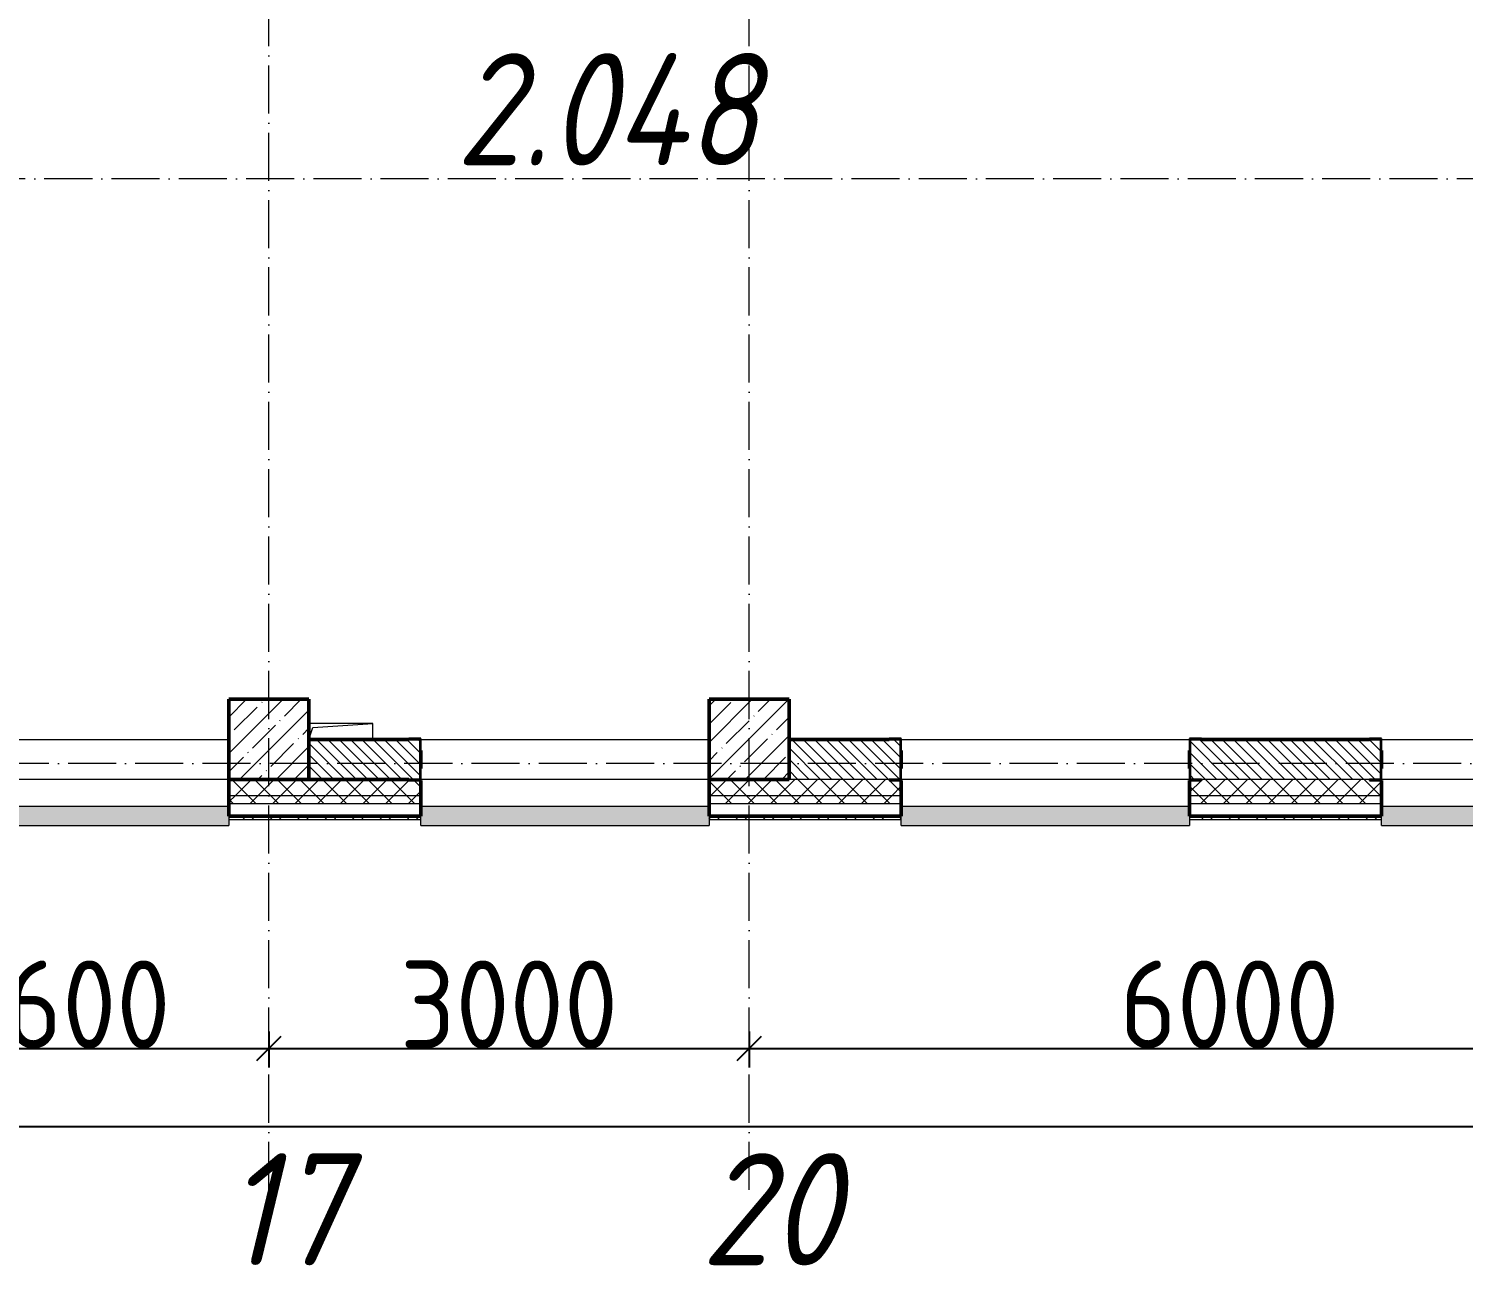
# Model space of a CAD drawing. Header units: millimetres. Extents: x -12989 to 629078, y -109036 to 555275.
# Drawn here: x 541118 to 550078, y 85832 to 93553 of the extents above; entities that cross this region are included whole.
import ezdxf

# ---------------------------------------------------------------- set-up
doc = ezdxf.new("R2010")
doc.units = ezdxf.units.MM
doc.linetypes.add('50_200_ШТРИХ_1Т_ш5_п1_п1_', pattern=[700, 500, -100, 0, -100])
for name, color, linetype, lineweight in [('A-____-____-DIMS', 7, 'Continuous', 9), ('A-GENM-____-MCUT', 7, 'Continuous', 25), ('A-GENM-____-OTLN', 7, 'Continuous', 9), ('A-GENM-____-OTLN-1', 7, 'Continuous', 25), ('A-GLAZ-____-OTLN', 7, 'Continuous', 9), ('A-WALL-____-MCUT-2', 7, 'Continuous', 50), ('A-WALL-____-MCUT-3', 7, 'Continuous', 9), ('A-WALL-____-OTLN', 7, 'Continuous', 9), ('A-WALL-____-PATT-1', 7, 'Continuous', 9), ('A-WALL-FNSH-MCUT-1', 7, 'Continuous', 9), ('S-COLS-____-MCUT', 7, 'Continuous', 50), ('S-COLS-____-OTLN', 7, 'Continuous', 9), ('S-GRID-____-IDEN', 7, 'Continuous', 9), ('S-GRID-____-OTLN-1', 7, '50_200_ШТРИХ_1Т_ш5_п1_п1_', 9), ('Марки помещений', 7, 'Continuous', 9)]:
    doc.layers.add(name, color=color, linetype=linetype, lineweight=lineweight)
doc.layers.add('A-GLAZ-____-OTLN-1', color=7, linetype='Continuous', lineweight=9, true_color=0xc0c0c0)
doc.styles.add('ISOCPEUR_I', font='isocpeui.ttf', dxfattribs={"width": 0.9, "height": 2.5})
doc.styles.add('ISOCPEUR_I_3', font='isocpeui.ttf', dxfattribs={"width": 0.85, "height": 2.2})
doc.styles.add('ISOCPEUR_I_9', font='isocpeui.ttf', dxfattribs={"width": 0.9, "height": 250})
doc.styles.add('СПДС', font='isocpeur.ttf', dxfattribs={"width": 0.9})
doc.dimstyles.new('ISO-2_5_0_9К_БОЛЬШОЙ_ОСИ', dxfattribs={"dimscale": 304.8, "dimtxt": 248.995294, "dimasz": 0.492126, "dimexe": 0.393701, "dimexo": 0, "dimgap": 0, "dimtad": 1, "dimdec": 0, "dimzin": 0, "dimdsep": 46, "dimtxsty": 'ISOCPEUR_I_9', "dimblk1": 'OBLIQUE', "dimblk2": 'OBLIQUE', "dimsah": 1, "dimcen": 0.09, "dimdle": 0.393701, "dimazin": 0, "dimtfac": 1, "dimtdec": 4, "dimtix": 1, "dimtmove": 0, "dimatfit": 3, "dimfxl": 1, "dimtvp": 1, "dimtolj": 1, "dimtzin": 0, "dimarcsym": 2})
pattern_1 = [(45, (516567.8, 90784.41), (-70.71068, 70.71068), []), (135, (516567.8, 90784.41), (-70.71068, -70.71068), [])]
pattern_2 = [(135, (516567.8, 90784.41), (-35.35534, -35.35534), [])]

# ---------------------------------------------------------------- blocks, each defined once
blk = doc.blocks.new('BSC_Колонна _Прямоугольная - 500х500-V69-АР1_План отверстий 2 этажа в осях 1-64_А-ГГ')
at = {"layer": 'S-COLS-____-OTLN'}
h = blk.add_hatch(dxfattribs=at)
h.set_pattern_fill('FP_98', color=256, style=0, pattern_type=2)
h.set_pattern_definition([(45, (-29050, 1668.96), (-114.04925, 114.04925), []), (45, (-28935.95, 1668.96), (-114.04925, 114.04925), [201.613, -40.323, 3.353, -36.97])])
h.paths.add_polyline_path([(-250, -250), (250, -250), (250, 250), (-250, 250)], flags=0)
at = {"layer": 'S-COLS-____-MCUT'}
for p, q in [((250, 250), (-250, 250)), ((-250, 250), (-250, -250)), ((250, -250), (250, 250)), ((-250, -250), (250, -250))]:
    blk.add_line(p, q, dxfattribs=at)
blk = doc.blocks.new('BSC_Колонна _Прямоугольная - 500х500-V85-АР1_План отверстий 2 этажа в осях 1-64_А-ГГ')
at = {"layer": 'S-COLS-____-OTLN'}
h = blk.add_hatch(dxfattribs=at)
h.set_pattern_fill('FP_114', color=256, style=0, pattern_type=2)
h.set_pattern_definition([(45, (-26050, 1668.96), (-114.0493, 114.0493), []), (45, (-25935.95, 1668.96), (-114.0493, 114.0493), [201.613, -40.323, 3.353, -36.97])])
h.paths.add_polyline_path([(-250, -250), (250, -250), (250, 250), (-250, 250)], flags=0)
at = {"layer": 'S-COLS-____-MCUT'}
for p, q in [((250, 250), (-250, 250)), ((-250, 250), (-250, -250)), ((250, -250), (250, 250)), ((-250, -250), (250, -250))]:
    blk.add_line(p, q, dxfattribs=at)
blk = doc.blocks.new('Фахверк_СКБ_Уголок - 250_2700-27497298-АР1_План отверстий 2 этажа в осях 1-64_А-ГГ')
at = {"layer": 'A-GENM-____-MCUT'}
for p, q in [((200, 181), (125, 181)), ((125, 181), (125, 106)), ((200, 175), (200, 181)), ((125, 106), (131, 106)), ((131, 106), (131, 175)), ((131, 175), (200, 175)), ((131, -6), (125, -6)), ((125, -6), (125, -81)), ((125, -81), (200, -81)), ((131, -75), (131, -6)), ((200, -75), (131, -75)), ((200, -81), (200, -75))]:
    blk.add_line(p, q, dxfattribs=at)
blk = doc.blocks.new('AR_Отверстие прямоугольное _в плите_ - AR_Отверстие прямоугольное _в плите_-30511394-АР1_План отверстий 2 этажа в осях 1-64_А-ГГ')
at = {"layer": 'A-GENM-____-OTLN'}
for p, q in [((200, 50), (-200, 50)), ((-200, -50), (-175, 25)), ((-175, 25), (200, 50)), ((200, -50), (200, 50))]:
    blk.add_line(p, q, dxfattribs=at)
blk = doc.blocks.new('Отлив_СКБ - Отлив витража_120_НВФ-V194-АР1_План отверстий 2 этажа в осях 1-64_А-ГГ')
at = {"layer": 'A-GLAZ-____-OTLN-1'}
for points in [[(1800, -2), (1800, 0), (0, 0), (0, -2), (1544.5, -2)], [(1544.5, -120), (1800, -120), (1800, -2), (0, -2), (0, -120)]]:
    blk.add_hatch(color=256, dxfattribs=at).paths.add_polyline_path(points, flags=0)
at = {"layer": 'A-GLAZ-____-OTLN'}
for p, q in [((0, 0), (1800, 0)), ((1800, -2), (0, -2)), ((0, -120), (0, -83)), ((1800, -83), (1800, -120)), ((0, -120), (1800, -120))]:
    blk.add_line(p, q, dxfattribs=at)
blk = doc.blocks.new('Отлив_СКБ - Отлив витража_120_НВФ-31885687-АР1_План отверстий 2 этажа в осях 1-64_А-ГГ')
at = {"layer": 'A-GLAZ-____-OTLN-1'}
for points in [[(0, -2), (1800, -2), (1800, 0), (0, 0)], [(1484.9, -120), (1800, -120), (1800, -2), (0, -2), (0, -120)]]:
    blk.add_hatch(color=256, dxfattribs=at).paths.add_polyline_path(points, flags=0)
at = {"layer": 'A-GLAZ-____-OTLN'}
for p, q in [((0, 0), (1800, 0)), ((1800, -2), (0, -2)), ((0, -120), (0, -83)), ((1800, -63), (1800, -120)), ((0, -120), (1800, -120))]:
    blk.add_line(p, q, dxfattribs=at)
blk = doc.blocks.new('_Oblique')
at = {"color": 0, "linetype": 'ByBlock', "lineweight": -2}
blk.add_line((-0.5, -0.5), (0.5, 0.5), dxfattribs=at)
blk = doc.blocks.new('*D2913')
at = {"layer": 'A-____-____-DIMS', "color": 0, "lineweight": -2, "transparency": 16777216}
for p, q in [((307220.7, -90355.9), (307220.7, -90582)), ((309820.7, -90355.9), (309820.7, -90582)), ((307100.7, -90462), (309940.7, -90462))]:
    blk.add_line(p, q, dxfattribs=at)
at = {"layer": 'Defpoints', "color": 0, "transparency": 16777216}
for p in [(307220.7, -90355.9), (309820.7, -90355.9), (309820.7, -90462)]:
    blk.add_point(p, dxfattribs=at)
at = {"layer": 'A-____-____-DIMS', "color": 0, "lineweight": -2, "transparency": 16777216, "xscale": 150, "yscale": 150, "zscale": 150, "rotation": 180}
blk.add_blockref('_Oblique', (307220.7, -90462), dxfattribs=at)
at = {"layer": 'A-____-____-DIMS', "color": 0, "lineweight": -2, "transparency": 16777216, "xscale": 150, "yscale": 150, "zscale": 150}
blk.add_blockref('_Oblique', (309820.7, -90462), dxfattribs=at)
at = {"layer": 'A-____-____-DIMS', "color": 0, "transparency": 16777216, "insert": (308520.7, -90187.7), "char_height": 548.64, "attachment_point": 5, "style": 'СПДС'}
blk.add_mtext('\\A1;2600', dxfattribs=at)
blk = doc.blocks.new('*D2914')
at = {"layer": 'A-____-____-DIMS', "color": 0, "lineweight": -2, "transparency": 16777216}
for p, q in [((309820.7, -90355.9), (309820.7, -90582)), ((312820.7, -90355.9), (312820.7, -90582)), ((309700.7, -90462), (312940.7, -90462))]:
    blk.add_line(p, q, dxfattribs=at)
at = {"layer": 'Defpoints', "color": 0, "transparency": 16777216}
for p in [(309820.7, -90355.9), (312820.7, -90355.9), (312820.7, -90462)]:
    blk.add_point(p, dxfattribs=at)
at = {"layer": 'A-____-____-DIMS', "color": 0, "lineweight": -2, "transparency": 16777216, "xscale": 150, "yscale": 150, "zscale": 150, "rotation": 180}
blk.add_blockref('_Oblique', (309820.7, -90462), dxfattribs=at)
at = {"layer": 'A-____-____-DIMS', "color": 0, "lineweight": -2, "transparency": 16777216, "xscale": 150, "yscale": 150, "zscale": 150}
blk.add_blockref('_Oblique', (312820.7, -90462), dxfattribs=at)
at = {"layer": 'A-____-____-DIMS', "color": 0, "transparency": 16777216, "insert": (311320.7, -90187.7), "char_height": 548.64, "attachment_point": 5, "style": 'СПДС'}
blk.add_mtext('\\A1;3000', dxfattribs=at)
blk = doc.blocks.new('*D2915')
at = {"layer": 'A-____-____-DIMS', "color": 0, "lineweight": -2, "transparency": 16777216}
for p, q in [((312820.7, -90355.9), (312820.7, -90582)), ((318820.7, -90355.9), (318820.7, -90582)), ((312700.7, -90462), (318940.7, -90462))]:
    blk.add_line(p, q, dxfattribs=at)
at = {"layer": 'Defpoints', "color": 0, "transparency": 16777216}
for p in [(312820.7, -90355.9), (318820.7, -90355.9), (318820.7, -90462)]:
    blk.add_point(p, dxfattribs=at)
at = {"layer": 'A-____-____-DIMS', "color": 0, "lineweight": -2, "transparency": 16777216, "xscale": 150, "yscale": 150, "zscale": 150, "rotation": 180}
blk.add_blockref('_Oblique', (312820.7, -90462), dxfattribs=at)
at = {"layer": 'A-____-____-DIMS', "color": 0, "lineweight": -2, "transparency": 16777216, "xscale": 150, "yscale": 150, "zscale": 150}
blk.add_blockref('_Oblique', (318820.7, -90462), dxfattribs=at)
at = {"layer": 'A-____-____-DIMS', "color": 0, "transparency": 16777216, "insert": (315820.7, -90187.7), "char_height": 548.64, "attachment_point": 5, "style": 'СПДС'}
blk.add_mtext('\\A1;6000', dxfattribs=at)
blk = doc.blocks.new('*D2935')
at = {"layer": 'A-____-____-DIMS', "color": 0, "lineweight": -2, "transparency": 16777216}
for p, q in [((281420.7, -90844.1), (281420.7, -91070.2)), ((384920.7, -90844.1), (384920.7, -91070.2)), ((281300.7, -90950.2), (385040.7, -90950.2))]:
    blk.add_line(p, q, dxfattribs=at)
at = {"layer": 'Defpoints', "color": 0, "transparency": 16777216}
for p in [(281420.7, -90844.1), (384920.7, -90844.1), (384920.7, -90950.2)]:
    blk.add_point(p, dxfattribs=at)
at = {"layer": 'A-____-____-DIMS', "color": 0, "lineweight": -2, "transparency": 16777216, "xscale": 150, "yscale": 150, "zscale": 150, "rotation": 180}
blk.add_blockref('_Oblique', (281420.7, -90950.2), dxfattribs=at)
at = {"layer": 'A-____-____-DIMS', "color": 0, "lineweight": -2, "transparency": 16777216, "xscale": 150, "yscale": 150, "zscale": 150}
blk.add_blockref('_Oblique', (384920.7, -90950.2), dxfattribs=at)
at = {"layer": 'A-____-____-DIMS', "color": 0, "transparency": 16777216, "insert": (333170.7, -90675.9), "char_height": 548.64, "attachment_point": 5, "style": 'СПДС'}
blk.add_mtext('\\A1;103500', dxfattribs=at)
blk = doc.blocks.new('3эт')
at = {"layer": 'S-GRID-____-OTLN-1', "color": 251, "ltscale": 0.6, "true_color": 0x636466}
for p, q in [((309820.7, -91346.1), (309820.7, -76712.9)), ((312820.7, -91346.1), (312820.7, -76712.9)), ((387697.2, -85032.4), (279101.9, -85032.4)), ((387845.1, -88682.4), (279101.9, -88682.4))]:
    blk.add_line(p, q, dxfattribs=at)
at = {"layer": 'S-GRID-____-IDEN', "char_height": 700, "attachment_point": 1, "style": 'ISOCPEUR_I'}
for s, insert, width in [('17', (309542.4, -91116.3), 346.329), ('20', (312518.6, -91116.3), 404.05)]:
    blk.add_mtext(s, dxfattribs=dict(at, insert=insert, width=width))
at = {"layer": 'A-____-____-DIMS'}
for base, p1, p2, override, picture, middle in [((309820.7, -90462), (307220.7, -90355.9), (309820.7, -90355.9), {"dimtxt": 1.8, "dimpost": '<>', "dimtxsty": 'СПДС', "dimfxl": 2600}, '*D2913', (308520.7, -90187.7)), ((312820.7, -90462), (309820.7, -90355.9), (312820.7, -90355.9), {"dimtxt": 1.8, "dimpost": '<>', "dimtxsty": 'СПДС', "dimfxl": 3000}, '*D2914', (311320.7, -90187.7)), ((318820.7, -90462), (312820.7, -90355.9), (318820.7, -90355.9), {"dimtxt": 1.8, "dimpost": '<>', "dimtxsty": 'СПДС', "dimfxl": 6000}, '*D2915', (315820.7, -90187.7)), ((384920.7, -90950.2), (281420.7, -90844.1), (384920.7, -90844.1), {"dimtxt": 1.8, "dimpost": '<>', "dimtxsty": 'СПДС', "dimfxl": 103500}, '*D2935', (333170.7, -90675.9))]:
    dim = blk.add_linear_dim(base=base, p1=p1, p2=p2, dimstyle='ISO-2_5_0_9К_БОЛЬШОЙ_ОСИ', override=override, dxfattribs=at)
    dim.commit()
    dim.dimension.update_dxf_attribs({"geometry": picture, "text_midpoint": middle})

msp = doc.modelspace()

# ---------------------------------------------------------------- hatches: boundary and pattern name
at = {"layer": 'A-WALL-____-PATT-1'}
h = msp.add_hatch(dxfattribs=at)
h.set_pattern_fill('FP_6', color=256, style=0, pattern_type=2)
h.set_pattern_definition(pattern_2)
h.paths.add_polyline_path([(543492.7976, 88865.4504), (543561.7976, 88865.4504), (543561.7976, 88934.4504), (543567.7976, 88934.4504), (543567.7976, 89046.4504), (543561.7976, 89046.4504), (543561.7976, 89115.4504), (542867.7976, 89115.4504), (542867.7976, 88865.4504), (543066.0723, 88865.4504)], flags=0)
h = msp.add_hatch(dxfattribs=at)
h.set_pattern_fill('FP_6', color=256, style=0, pattern_type=2)
h.set_pattern_definition(pattern_2)
h.paths.add_polyline_path([(549492.7976, 88865.4504), (549561.7976, 88865.4504), (549561.7976, 88934.4504), (549567.7976, 88934.4504), (549567.7976, 89046.4504), (549561.7976, 89046.4504), (549561.7976, 89115.4504), (548373.7976, 89115.4504), (548373.7976, 89046.4504), (548367.7976, 89046.4504), (548368.4652, 88934.4504), (548373.7976, 88934.4504), (548373.7976, 88865.4504), (548442.7976, 88865.4504)], flags=0)
h.paths.add_polyline_path([(546492.7976, 88865.4504), (546561.7976, 88865.4504), (546561.7976, 88934.4504), (546567.7976, 88934.4504), (546567.7976, 89046.4504), (546561.7976, 89046.4504), (546561.7976, 89115.4504), (545867.7976, 89115.4504), (545867.7976, 88865.4504)], flags=0)
h = msp.add_hatch(dxfattribs=at)
h.set_pattern_fill('FP_1', color=256, style=0, pattern_type=2)
h.set_pattern_definition(pattern_1)
h.paths.add_polyline_path([(617817.7976, 88765.4504), (617817.7976, 88865.4504), (608792.7976, 88865.4504), (608792.7976, 88859.4504), (608717.7976, 88859.4504), (608717.7976, 88765.4504), (617317.7976, 88765.4504)], flags=0)
h.paths.add_polyline_path([(606917.7976, 88765.4504), (606917.7976, 88859.4504), (606842.7976, 88859.4504), (606842.7976, 88865.4504), (598967.7976, 88865.4504), (598967.7976, 88765.4504), (606694.7867, 88765.4504)], flags=0)
h.paths.add_polyline_path([(597467.7976, 88765.4504), (597967.7976, 88765.4504), (597967.7976, 88865.4504), (596842.7976, 88865.4504), (596842.7976, 88859.4504), (596767.7976, 88859.4504), (596767.7976, 88765.4504), (596842.7976, 88765.4504)], flags=0)
h.paths.add_polyline_path([(587567.7976, 88765.4504), (588967.7976, 88765.4504), (588967.7976, 88865.4504), (587642.7976, 88865.4504), (587642.7976, 88859.4504), (587567.7976, 88859.4504)], flags=0)
h.paths.add_polyline_path([(585417.7976, 88765.4504), (585767.7976, 88765.4504), (585767.7976, 88859.4504), (585692.7976, 88859.4504), (585692.7976, 88865.4504), (584642.7976, 88865.4504), (584642.7976, 88859.4504), (584567.7976, 88859.4504), (584567.7976, 88765.4504), (584917.7976, 88765.4504)], flags=0)
h.paths.add_polyline_path([(582767.4945, 88765.4504), (582767.4945, 88859.4504), (582692.7976, 88859.4504), (582692.7976, 88865.4504), (581642.7976, 88865.4504), (581642.7976, 88859.4504), (581567.7976, 88859.4504), (581567.7976, 88765.4504), (581950.2867, 88765.4504)], flags=0)
h.paths.add_polyline_path([(579767.7976, 88765.4504), (579767.7976, 88859.4504), (579692.7976, 88859.4504), (579692.7976, 88865.4504), (578642.7976, 88865.4504), (578642.7976, 88859.4504), (578567.7976, 88859.4504), (578567.7976, 88765.4504), (579299.0902, 88765.4504)], flags=0)
h.paths.add_polyline_path([(575917.7976, 88765.4504), (576767.7976, 88765.4504), (576767.7976, 88859.4504), (576692.7976, 88859.4504), (576692.7976, 88865.4504), (575642.7976, 88865.4504), (575642.7976, 88859.4504), (575567.7976, 88859.4504), (575567.7872, 88765.4504), (575764.1617, 88765.4504)], flags=0)
h.paths.add_polyline_path([(570461.7688, 88765.4504), (570767.7872, 88765.4504), (570767.7872, 88859.4504), (570692.7976, 88859.4504), (570692.7976, 88865.4504), (569642.7976, 88865.4504), (569642.7976, 88859.4504), (569567.7976, 88859.4504), (569567.7924, 88765.4504), (570417.7976, 88765.4504)], flags=0)
h.paths.add_polyline_path([(566567.7976, 88765.4504), (567767.7924, 88765.4504), (567767.7924, 88859.4504), (567692.7976, 88859.4504), (567692.7976, 88865.4504), (566642.7976, 88865.4504), (566642.7976, 88859.4504), (566567.7976, 88859.4504)], flags=0)
h.paths.add_polyline_path([(564275.6438, 88765.4504), (564767.7976, 88765.4504), (564767.7976, 88859.4504), (564692.7976, 88859.4504), (564692.7976, 88865.4504), (563642.7976, 88865.4504), (563642.7976, 88859.4504), (563567.7976, 88859.4504), (563567.7976, 88765.4504), (563642.7976, 88765.4504)], flags=0)
h.paths.add_polyline_path([(561624.4474, 88765.4504), (561767.7976, 88765.4504), (561767.7976, 88859.4504), (561692.7976, 88859.4504), (561692.7976, 88865.4504), (560642.7976, 88865.4504), (560642.7976, 88859.4504), (560567.7976, 88859.4504), (560567.7976, 88765.4504), (561417.7976, 88765.4504)], flags=0)
h.paths.add_polyline_path([(558767.7976, 88765.4504), (558767.7976, 88859.4504), (558692.7976, 88859.4504), (558692.7976, 88865.4504), (557642.7976, 88865.4504), (557642.7976, 88859.4504), (557567.7976, 88859.4504), (557567.7976, 88765.4504), (558692.7976, 88765.4504)], flags=0)
h.paths.add_polyline_path([(555767.7976, 88765.4504), (555767.7976, 88859.4504), (555692.7976, 88860.0933), (555692.7976, 88865.4504), (554367.7976, 88865.4504), (554367.7976, 88765.4504), (555761.7976, 88765.4504)], flags=0)
h.paths.add_polyline_path([(551367.7976, 88765.4504), (552567.7976, 88765.4504), (552567.7976, 88859.4504), (552492.7976, 88859.4504), (552492.7976, 88865.4504), (551367.7976, 88865.4504)], flags=0)
h.paths.add_polyline_path([(549561.7976, 88765.4504), (549567.7976, 88765.4504), (549567.7976, 88859.4504), (549492.7976, 88859.4504), (549492.7976, 88865.4504), (548442.7976, 88865.4504), (548442.7976, 88859.4504), (548367.7976, 88859.4504), (548368.4652, 88765.4504), (549492.7976, 88765.4504)], flags=0)
h.paths.add_polyline_path([(546492.7976, 88765.4504), (546567.7976, 88765.4504), (546567.7976, 88859.4504), (546492.7976, 88859.4504), (546492.7976, 88865.4504), (545367.7976, 88865.4504), (545367.7976, 88765.4504), (545867.7976, 88765.4504)], flags=0)
h.paths.add_polyline_path([(542867.7976, 88765.4504), (543567.7976, 88765.4504), (543567.7976, 88859.4504), (543492.7976, 88859.4504), (543492.7976, 88865.4504), (542367.7976, 88865.4504), (542367.7976, 88765.4504)], flags=0)
h.paths.add_polyline_path([(540567.7976, 88765.4504), (540567.7976, 88859.4504), (540492.7976, 88859.4504), (540492.7976, 88865.4504), (539442.7976, 88865.4504), (539442.7976, 88859.4504), (539367.7976, 88859.4504), (539367.7976, 88765.4504), (539531.1438, 88765.4504)], flags=0)
h.paths.add_polyline_path([(537492.7976, 88765.4504), (537567.7976, 88765.4504), (537567.7976, 88859.4504), (537492.7976, 88859.4504), (537492.7976, 88865.4504), (536367.7976, 88865.4504), (536367.7976, 88765.4504), (536879.9473, 88765.4504)], flags=0)
h.paths.add_polyline_path([(533367.7976, 88765.4504), (534567.7976, 88765.4504), (534567.7976, 88859.4504), (534492.7976, 88859.4504), (534492.7976, 88865.4504), (533367.7976, 88865.4504)], flags=0)
h.paths.add_polyline_path([(531567.7976, 88765.4504), (531567.7976, 88859.4504), (531492.7976, 88859.4504), (531492.7976, 88865.4504), (530442.7976, 88865.4504), (530442.7976, 88859.4504), (530367.7976, 88859.4504), (530367.7976, 88765.4504), (531467.7976, 88765.4504)], flags=0)
h.paths.add_polyline_path([(529367.7976, 88765.4504), (529367.7976, 88859.4504), (529292.7976, 88859.4504), (529292.7976, 88865.4504), (524042.7976, 88865.4504), (524042.7976, 88859.4504), (523967.7976, 88859.4504), (523967.7976, 88765.4504), (528926.358, 88765.4504)], flags=0)
h.paths.add_polyline_path([(521867.7976, 88765.4504), (522967.7976, 88765.4504), (522967.7976, 88859.4504), (522892.7976, 88859.4504), (522892.7976, 88865.4504), (514117.7976, 88865.4504), (514117.7976, 88765.4504), (521856.5009, 88765.4504)], flags=0)
h = msp.add_hatch(dxfattribs=at)
h.set_pattern_fill('FP_1', color=256, style=0, pattern_type=2)
h.set_pattern_definition(pattern_1)
h.paths.add_polyline_path([(617817.7976, 88715.4504), (617917.7976, 88715.4504), (617917.7976, 88765.4504), (608717.7976, 88765.4504), (608717.7976, 88715.4504), (617299.5724, 88715.4504)], flags=0)
h.paths.add_polyline_path([(605811.0546, 88715.4504), (606917.7976, 88715.4504), (606917.7976, 88765.4504), (598967.7976, 88765.4504), (598967.7976, 88715.4504), (604927.3224, 88715.4504)], flags=0)
h.paths.add_polyline_path([(596767.7976, 88715.4504), (597967.7976, 88715.4504), (597967.7976, 88765.4504), (596767.7976, 88765.4504)], flags=0)
h.paths.add_polyline_path([(588967.7976, 88715.4504), (588967.7976, 88765.4504), (587567.7976, 88765.4504), (587567.7976, 88715.4504), (588136.4117, 88715.4504)], flags=0)
h.paths.add_polyline_path([(585767.7976, 88715.4504), (585767.7976, 88765.4504), (584567.7976, 88765.4504), (584567.7976, 88715.4504), (585485.2152, 88715.4504)], flags=0)
h.paths.add_polyline_path([(581950.2867, 88715.4504), (582767.4945, 88715.4504), (582767.4945, 88765.4504), (581567.7976, 88765.4504), (581567.7976, 88715.4504)], flags=0)
h.paths.add_polyline_path([(579767.7976, 88715.4504), (579767.7976, 88765.4504), (578567.7976, 88765.4504), (578567.7976, 88715.4504), (579299.0902, 88715.4504)], flags=0)
h.paths.add_polyline_path([(576647.8938, 88715.4504), (576767.7976, 88715.4504), (576767.7976, 88765.4504), (575567.7872, 88765.4504), (575567.7872, 88715.4504), (575764.1617, 88715.4504)], flags=0)
h.paths.add_polyline_path([(570767.7872, 88715.4504), (570767.7872, 88765.4504), (569567.7924, 88765.4504), (569567.7924, 88715.4504), (570461.7688, 88715.4504)], flags=0)
h.paths.add_polyline_path([(567767.7924, 88715.4504), (567767.7924, 88765.4504), (566567.7976, 88765.4504), (566567.7976, 88715.4504), (566926.8402, 88715.4504)], flags=0)
h.paths.add_polyline_path([(563567.7976, 88715.4504), (564767.7976, 88715.4504), (564767.7976, 88765.4504), (563567.7976, 88765.4504)], flags=0)
h.paths.add_polyline_path([(561624.4474, 88715.4504), (561767.7976, 88715.4504), (561767.7976, 88765.4504), (560567.7976, 88765.4504), (560567.7976, 88715.4504), (560740.7152, 88715.4504)], flags=0)
h.paths.add_polyline_path([(558767.7976, 88715.4504), (558767.7976, 88765.4504), (557567.7976, 88765.4504), (557567.7976, 88715.4504), (558089.5188, 88715.4504)], flags=0)
h.paths.add_polyline_path([(555438.3224, 88715.4504), (555767.7976, 88715.4504), (555767.7976, 88765.4504), (554367.7976, 88765.4504), (554367.7976, 88715.4504), (554554.5902, 88715.4504)], flags=0)
h.paths.add_polyline_path([(552567.7976, 88715.4504), (552567.7976, 88765.4504), (551367.7976, 88765.4504), (551367.7976, 88715.4504), (551903.3938, 88715.4504)], flags=0)
h.paths.add_polyline_path([(549567.7976, 88715.4504), (549567.7976, 88765.4504), (548367.7976, 88765.4504), (548368.4652, 88715.4504)], flags=0)
h.paths.add_polyline_path([(546567.7976, 88715.4504), (546567.7976, 88765.4504), (545367.7976, 88765.4504), (545367.7976, 88715.4504)], flags=0)
h.paths.add_polyline_path([(542367.7976, 88715.4504), (543567.7976, 88715.4504), (543567.7976, 88765.4504), (542367.7976, 88765.4504)], flags=0)
h.paths.add_polyline_path([(540567.7976, 88715.4504), (540567.7976, 88765.4504), (539367.7976, 88765.4504), (539367.7976, 88715.4504), (539531.1438, 88715.4504)], flags=0)
h.paths.add_polyline_path([(537567.7976, 88715.4504), (537567.7976, 88765.4504), (536367.7976, 88765.4504), (536367.7976, 88715.4504), (536879.9473, 88715.4504)], flags=0)
h.paths.add_polyline_path([(534567.7976, 88715.4504), (534567.7976, 88765.4504), (533367.7976, 88765.4504), (533367.7976, 88715.4504), (534228.7509, 88715.4504)], flags=0)
h.paths.add_polyline_path([(531567.7976, 88715.4504), (531567.7976, 88765.4504), (530367.7976, 88765.4504), (530367.7976, 88715.4504), (530693.8223, 88715.4504)], flags=0)
h.paths.add_polyline_path([(529367.7976, 88715.4504), (529367.7976, 88765.4504), (523967.7976, 88765.4504), (523967.7976, 88715.4504), (528926.358, 88715.4504)], flags=0)
h.paths.add_polyline_path([(522967.7976, 88715.4504), (522967.7976, 88765.4504), (514017.7976, 88765.4504), (514017.7976, 88715.4504), (521856.5009, 88715.4504)], flags=0)
h = msp.add_hatch(dxfattribs=at)
h.set_pattern_fill('FP_3', color=256, style=0, pattern_type=2)
h.set_pattern_definition([(45, (516567.8, 90784.41), (-85.5366, 85.5366), []), (45, (516624.82, 90784.41), (-85.5366, 85.5366), [])])
h.paths.add_polyline_path([(554368.7976, 88615.4504), (554882.7976, 88615.4504), (554882.7976, 88635.4504), (554368.7976, 88635.4504)], flags=0)
h.paths.add_polyline_path([(551903.3938, 88615.4504), (552567.7976, 88615.4504), (552567.7976, 88635.4504), (551367.7976, 88635.4504), (551367.7976, 88615.4504)], flags=0)
h.paths.add_polyline_path([(549567.7976, 88615.4504), (549567.7976, 88635.4504), (548368.7976, 88635.4504), (548368.7976, 88615.4504)], flags=0)
h.paths.add_polyline_path([(546567.7976, 88615.4504), (546567.7976, 88635.4504), (545367.7976, 88635.4504), (545367.7976, 88615.4504)], flags=0)
h.paths.add_polyline_path([(543066.0723, 88615.4504), (543567.7976, 88615.4504), (543567.7976, 88635.4504), (542368.7976, 88635.4504), (542368.7976, 88615.4504)], flags=0)
h.paths.add_polyline_path([(540567.7976, 88615.4504), (540567.7976, 88635.4504), (539367.7976, 88635.4504), (539367.7976, 88615.4504), (539531.1438, 88615.4504)], flags=0)
h.paths.add_polyline_path([(536879.9473, 88615.4504), (537567.7976, 88615.4504), (537567.7976, 88635.4504), (536367.7976, 88635.4504), (536367.7976, 88615.4504)], flags=0)
h.paths.add_polyline_path([(534228.7509, 88615.4504), (534567.7976, 88615.4504), (534567.7976, 88635.4504), (533367.7976, 88635.4504), (533367.7976, 88615.4504)], flags=0)
h.paths.add_polyline_path([(530693.8223, 88615.4504), (531567.7976, 88615.4504), (531567.7976, 88635.4504), (530367.7976, 88635.4504), (530367.7976, 88615.4504)], flags=0)
h.paths.add_polyline_path([(528926.358, 88615.4504), (529367.7976, 88615.4504), (529367.7976, 88635.4504), (523967.7976, 88635.4504), (523967.7976, 88615.4504), (527158.8938, 88615.4504)], flags=0)
h.paths.add_polyline_path([(521856.5009, 88615.4504), (522967.7976, 88615.4504), (522967.7976, 88635.4504), (513887.7976, 88635.4504), (513887.7976, 88615.4504), (520089.0366, 88615.4504)], flags=0)

# ---------------------------------------------------------------- linework, layer by layer
at = {"layer": 'A-WALL-____-MCUT-2'}
for p, q in [((543492.7976, 89115.4504), (542867.7976, 89115.4504)), ((546492.7976, 89115.4504), (545867.7976, 89115.4504)), ((549492.7976, 89115.4504), (548442.7976, 89115.4504)), ((543567.7976, 88934.4504), (543567.7976, 89046.4504)), ((546567.7976, 88934.4504), (546567.7976, 89046.4504)), ((548367.7976, 89046.4504), (548367.7976, 88934.4504)), ((549567.7976, 88934.4504), (549567.7976, 89046.4504)), ((542367.7976, 88865.4504), (542367.7976, 88635.4504)), ((543492.7976, 88865.4504), (542867.7976, 88865.4504)), ((543567.7976, 88635.4504), (543567.7976, 88859.4504)), ((545367.7976, 88865.4504), (545367.7976, 88635.4504)), ((546567.7976, 88635.4504), (546567.7976, 88859.4504)), ((548367.7976, 88859.4504), (548367.7976, 88635.4504)), ((549567.7976, 88635.4504), (549567.7976, 88859.4504)), ((542367.7976, 88635.4504), (543567.7976, 88635.4504)), ((545367.7976, 88635.4504), (546567.7976, 88635.4504)), ((548367.7976, 88635.4504), (549567.7976, 88635.4504))]:
    msp.add_line(p, q, dxfattribs=at)
at = {"layer": 'A-WALL-____-MCUT-3'}
for p, q in [((546492.7976, 88865.4504), (545867.7976, 88865.4504)), ((549492.7976, 88865.4504), (548442.7976, 88865.4504)), ((542367.7976, 88765.4504), (543567.7976, 88765.4504)), ((542367.7976, 88715.4504), (543567.7976, 88715.4504)), ((545367.7976, 88765.4504), (546567.7976, 88765.4504)), ((545367.7976, 88715.4504), (546567.7976, 88715.4504)), ((548367.7976, 88765.4504), (549567.7976, 88765.4504)), ((548367.7976, 88715.4504), (549567.7976, 88715.4504))]:
    msp.add_line(p, q, dxfattribs=at)
at = {"layer": 'A-WALL-____-OTLN'}
for p, q in [((540567.7976, 89115.4504), (542367.7976, 89115.4504)), ((543567.7976, 89115.4504), (545367.7976, 89115.4504)), ((546567.7976, 89115.4504), (548367.7976, 89115.4504)), ((549567.7976, 89115.4504), (551367.7976, 89115.4504)), ((542367.7976, 88865.4504), (540567.7976, 88865.4504)), ((545367.7976, 88865.4504), (543567.7976, 88865.4504)), ((548367.7976, 88865.4504), (546567.7976, 88865.4504)), ((551367.7976, 88865.4504), (549567.7976, 88865.4504)), ((548368.7976, 88615.4504), (548367.7976, 88615.4504))]:
    msp.add_line(p, q, dxfattribs=at)
at = {"layer": 'A-WALL-FNSH-MCUT-1'}
for p, q in [((542368.7976, 88635.4504), (542368.7976, 88615.4504)), ((543567.7976, 88615.4504), (543567.7976, 88635.4504)), ((545367.7976, 88635.4504), (545367.7976, 88615.4504)), ((546567.7976, 88615.4504), (546567.7976, 88635.4504)), ((548368.7976, 88635.4504), (548368.7976, 88615.4504)), ((549567.7976, 88615.4504), (549567.7976, 88635.4504)), ((542368.7976, 88615.4504), (543567.7976, 88615.4504)), ((545367.7976, 88615.4504), (546567.7976, 88615.4504)), ((548368.7976, 88615.4504), (549567.7976, 88615.4504))]:
    msp.add_line(p, q, dxfattribs=at)

# ---------------------------------------------------------------- block references
msp.add_blockref('3эт', (232797.0902, 177647.8646))
at = {"layer": 'A-GENM-____-OTLN'}
msp.add_blockref('AR_Отверстие прямоугольное _в плите_ - AR_Отверстие прямоугольное _в плите_-30511394-АР1_План отверстий 2 этажа в осях 1-64_А-ГГ', (543067.7976, 89165.4504), dxfattribs=at)
at = {"layer": 'A-GENM-____-OTLN-1', "rotation": 180}
for p in [(543692.7976, 89040.4504), (546692.7976, 89040.4504), (549692.7976, 89040.4504)]:
    msp.add_blockref('Фахверк_СКБ_Уголок - 250_2700-27497298-АР1_План отверстий 2 этажа в осях 1-64_А-ГГ', p, dxfattribs=at)
at = {"layer": 'A-GENM-____-OTLN-1'}
msp.add_blockref('Фахверк_СКБ_Уголок - 250_2700-27497298-АР1_План отверстий 2 этажа в осях 1-64_А-ГГ', (548242.7976, 88940.4504), dxfattribs=at)
at = {"layer": 'A-GLAZ-____-OTLN'}
for name, p in [('Отлив_СКБ - Отлив витража_120_НВФ-31885687-АР1_План отверстий 2 этажа в осях 1-64_А-ГГ', (540567.7976, 88698.4504)), ('Отлив_СКБ - Отлив витража_120_НВФ-V194-АР1_План отверстий 2 этажа в осях 1-64_А-ГГ', (543567.7976, 88698.4504)), ('Отлив_СКБ - Отлив витража_120_НВФ-31885687-АР1_План отверстий 2 этажа в осях 1-64_А-ГГ', (546567.7976, 88698.4504)), ('Отлив_СКБ - Отлив витража_120_НВФ-V194-АР1_План отверстий 2 этажа в осях 1-64_А-ГГ', (549567.7976, 88698.4504))]:
    msp.add_blockref(name, p, dxfattribs=at)
at = {"layer": 'S-COLS-____-OTLN'}
for name, p in [('BSC_Колонна _Прямоугольная - 500х500-V85-АР1_План отверстий 2 этажа в осях 1-64_А-ГГ', (542617.7976, 89115.4504)), ('BSC_Колонна _Прямоугольная - 500х500-V69-АР1_План отверстий 2 этажа в осях 1-64_А-ГГ', (545617.7976, 89115.4504))]:
    msp.add_blockref(name, p, dxfattribs=at)

# ---------------------------------------------------------------- texts
at = {"layer": 'Марки помещений', "insert": (543786.655, 93399.5064), "char_height": 700, "width": 817.72125, "attachment_point": 1, "style": 'ISOCPEUR_I_3'}
msp.add_mtext('2.048', dxfattribs=at)

doc.saveas('drawing.dxf')
